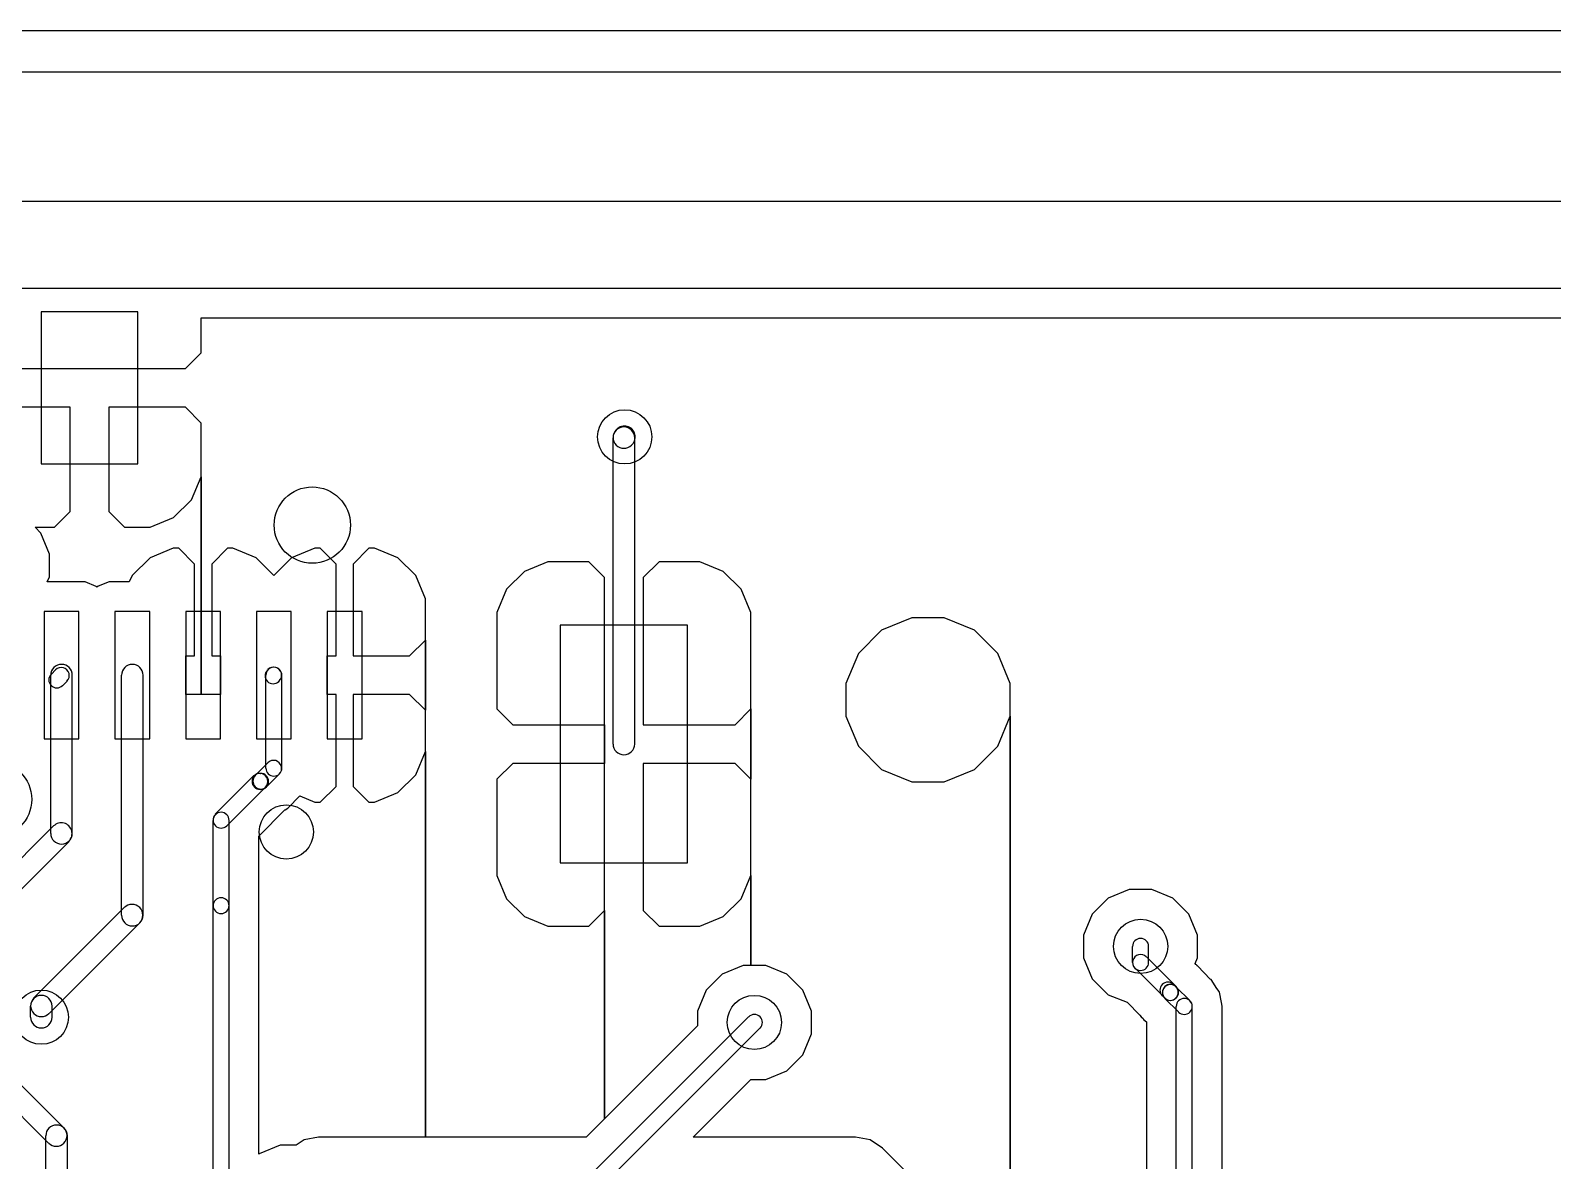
# Model space of a CAD drawing. Extents: x 32880 to 68030, y 27285 to 49782.
# Drawn here: x 56280 to 61785, y 45694 to 49782 of the extents above; entities that cross this region are included whole.
import ezdxf

# ---------------------------------------------------------------- set-up
doc = ezdxf.new("R2010")
doc.units = 0
doc.layers.add('BLACK', color=1, linetype='CONTINUOUS')

msp = doc.modelspace()

# ---------------------------------------------------------------- linework, layer by layer
at = {"layer": 'BLACK'}
for p, q in [((34455, 49782), (66455, 49782)), ((34455, 49632), (66455, 49632)), ((55455, 49164), (65055, 49164)), ((55455, 48850), (65055, 48850)), ((56318, 48764), (56318, 48214)), ((56668, 48764), (56318, 48764)), ((56668, 48214), (56668, 48764)), ((56897, 48719), (56897, 48742)), ((56897, 48742), (64945, 48742)), ((56897, 48719), (56897, 48742)), ((56897, 48742), (64945, 48742)), ((56897, 48616), (56897, 48719)), ((56897, 48616), (56897, 48719)), ((56840, 48559), (56897, 48616)), ((56840, 48559), (56897, 48616)), ((56146, 48559), (56393, 48559)), ((56146, 48559), (56393, 48559)), ((56393, 48559), (56423, 48559)), ((56393, 48559), (56423, 48559)), ((56423, 48559), (56563, 48559)), ((56423, 48559), (56563, 48559)), ((56563, 48559), (56593, 48559)), ((56563, 48559), (56593, 48559)), ((56593, 48559), (56840, 48559)), ((56593, 48559), (56840, 48559)), ((56423, 48419), (56146, 48419)), ((56423, 48419), (56146, 48419)), ((56423, 48042), (56423, 48419)), ((56423, 48042), (56423, 48419)), ((56840, 48419), (56563, 48419)), ((56563, 48419), (56563, 48042)), ((56840, 48419), (56563, 48419)), ((56563, 48419), (56563, 48042)), ((56897, 48362), (56840, 48419)), ((56897, 48362), (56840, 48419)), ((56897, 48259), (56897, 48362)), ((56897, 48259), (56897, 48362)), ((58398, 48337), (58401, 48340)), ((58387, 47201), (58387, 48309)), ((58453, 48282), (58456, 48285)), ((58465, 47201), (58465, 48309)), ((56897, 48168), (56897, 48259)), ((56897, 48168), (56897, 48259)), ((56318, 48214), (56668, 48214)), ((56862, 48084), (56897, 48168)), ((56862, 48084), (56897, 48168)), ((56897, 47380), (56897, 48168)), ((56897, 48168), (56897, 47380)), ((56897, 47380), (56897, 48168)), ((56897, 48168), (56897, 47380)), ((56797, 48020), (56862, 48084)), ((56797, 48020), (56862, 48084)), ((56366, 47985), (56423, 48042)), ((56366, 47985), (56423, 48042)), ((56563, 48042), (56620, 47985)), ((56563, 48042), (56620, 47985)), ((56713, 47985), (56797, 48020)), ((56713, 47985), (56797, 48020)), ((56317, 47964), (56296, 47985)), ((56296, 47985), (56366, 47985)), ((56317, 47964), (56296, 47985)), ((56296, 47985), (56366, 47985)), ((56348, 47888), (56317, 47964)), ((56348, 47888), (56317, 47964)), ((56620, 47985), (56713, 47985)), ((56620, 47985), (56713, 47985)), ((56796, 47909), (56712, 47874)), ((56796, 47909), (56712, 47874)), ((56816, 47909), (56796, 47909)), ((56816, 47909), (56796, 47909)), ((56873, 47852), (56816, 47909)), ((56873, 47852), (56816, 47909)), ((56992, 47909), (56935, 47852)), ((56992, 47909), (56935, 47852)), ((57012, 47909), (56992, 47909)), ((57012, 47909), (56992, 47909)), ((57096, 47874), (57012, 47909)), ((57096, 47874), (57012, 47909)), ((57308, 47909), (57224, 47874)), ((57308, 47909), (57224, 47874)), ((57328, 47909), (57308, 47909)), ((57328, 47909), (57308, 47909)), ((57385, 47852), (57328, 47909)), ((57385, 47852), (57328, 47909)), ((57504, 47909), (57447, 47852)), ((57504, 47909), (57447, 47852)), ((57524, 47909), (57504, 47909)), ((57524, 47909), (57504, 47909)), ((57608, 47874), (57524, 47909)), ((57608, 47874), (57524, 47909)), ((56348, 47806), (56348, 47888)), ((56348, 47806), (56348, 47888)), ((56712, 47874), (56647, 47810)), ((56712, 47874), (56647, 47810)), ((56873, 47520), (56873, 47852)), ((56873, 47520), (56873, 47852)), ((56935, 47852), (56935, 47520)), ((56935, 47852), (56935, 47520)), ((57160, 47811), (57096, 47874)), ((57160, 47811), (57096, 47874)), ((57224, 47874), (57160, 47811)), ((57224, 47874), (57160, 47811)), ((57385, 47520), (57385, 47852)), ((57385, 47520), (57385, 47852)), ((57447, 47852), (57447, 47520)), ((57447, 47852), (57447, 47520)), ((57673, 47810), (57608, 47874)), ((57673, 47810), (57608, 47874)), ((58151, 47860), (58067, 47825)), ((58151, 47860), (58067, 47825)), ((58299, 47860), (58151, 47860)), ((58299, 47860), (58151, 47860)), ((58356, 47803), (58299, 47860)), ((58356, 47803), (58299, 47860)), ((58553, 47860), (58496, 47803)), ((58553, 47860), (58496, 47803)), ((58701, 47860), (58553, 47860)), ((58701, 47860), (58553, 47860)), ((58785, 47825), (58701, 47860)), ((58785, 47825), (58701, 47860)), ((56340, 47788), (56348, 47806)), ((56340, 47788), (56348, 47806)), ((56434, 47788), (56340, 47788)), ((56434, 47788), (56340, 47788)), ((56477, 47788), (56434, 47788)), ((56477, 47788), (56434, 47788)), ((56517, 47771), (56477, 47788)), ((56517, 47771), (56477, 47788)), ((56564, 47788), (56524, 47772)), ((56564, 47788), (56524, 47772)), ((56637, 47788), (56564, 47788)), ((56637, 47788), (56564, 47788)), ((56647, 47810), (56637, 47788)), ((56647, 47810), (56637, 47788)), ((57708, 47726), (57673, 47810)), ((57708, 47726), (57673, 47810)), ((58067, 47825), (58002, 47761)), ((58067, 47825), (58002, 47761)), ((58356, 47271), (58356, 47803)), ((58356, 47271), (58356, 47803)), ((58496, 47803), (58496, 47271)), ((58496, 47803), (58496, 47271)), ((58850, 47761), (58785, 47825)), ((58850, 47761), (58785, 47825)), ((56520, 47768), (56517, 47771)), ((56520, 47768), (56517, 47771)), ((56524, 47772), (56520, 47768)), ((56524, 47772), (56520, 47768)), ((58002, 47761), (57967, 47677)), ((58002, 47761), (57967, 47677)), ((58885, 47677), (58850, 47761)), ((58885, 47677), (58850, 47761)), ((56455, 47680), (56329, 47680)), ((56329, 47680), (56329, 47220)), ((56455, 47220), (56455, 47680)), ((56711, 47680), (56585, 47680)), ((56585, 47680), (56585, 47220)), ((56711, 47220), (56711, 47680)), ((56967, 47680), (56841, 47680)), ((56841, 47680), (56841, 47220)), ((56967, 47220), (56967, 47680)), ((57223, 47680), (57097, 47680)), ((57097, 47680), (57097, 47220)), ((57223, 47220), (57223, 47680)), ((57479, 47680), (57353, 47680)), ((57353, 47680), (57353, 47220)), ((57479, 47220), (57479, 47680)), ((57708, 47635), (57708, 47726)), ((57708, 47635), (57708, 47726)), ((57708, 47577), (57708, 47635)), ((57708, 47577), (57708, 47635)), ((57967, 47677), (57967, 47586)), ((57967, 47677), (57967, 47586)), ((58196, 47631), (58196, 46771)), ((58656, 47631), (58196, 47631)), ((58656, 46771), (58656, 47631)), ((58885, 47586), (58885, 47677)), ((58885, 47586), (58885, 47677)), ((59467, 47658), (59358, 47613)), ((59467, 47658), (59358, 47613)), ((59585, 47658), (59467, 47658)), ((59585, 47658), (59467, 47658)), ((59694, 47613), (59585, 47658)), ((59694, 47613), (59585, 47658)), ((57651, 47520), (57708, 47577)), ((57651, 47520), (57708, 47577)), ((57708, 47323), (57708, 47577)), ((57708, 47577), (57708, 47323)), ((57708, 47323), (57708, 47577)), ((57708, 47577), (57708, 47323)), ((57967, 47586), (57967, 47328)), ((57967, 47586), (57967, 47328)), ((58885, 47328), (58885, 47586)), ((58885, 47328), (58885, 47586)), ((59358, 47613), (59274, 47529)), ((59358, 47613), (59274, 47529)), ((59778, 47529), (59694, 47613)), ((59778, 47529), (59694, 47613)), ((56841, 47380), (56841, 47520)), ((56841, 47520), (56873, 47520)), ((56841, 47380), (56841, 47520)), ((56841, 47520), (56873, 47520)), ((56935, 47520), (56967, 47520)), ((56935, 47520), (56967, 47520)), ((56967, 47520), (56967, 47380)), ((56967, 47520), (56967, 47380)), ((57353, 47380), (57353, 47520)), ((57353, 47520), (57385, 47520)), ((57353, 47380), (57353, 47520)), ((57353, 47520), (57385, 47520)), ((57447, 47520), (57651, 47520)), ((57447, 47520), (57651, 47520)), ((59274, 47529), (59229, 47420)), ((59274, 47529), (59229, 47420)), ((59823, 47420), (59778, 47529)), ((59823, 47420), (59778, 47529)), ((56354, 47453), (56371, 47470)), ((57136, 47468), (57139, 47471)), ((56353, 46878), (56353, 47450)), ((56395, 47412), (56412, 47429)), ((56431, 46878), (56431, 47450)), ((56609, 46582), (56609, 47450)), ((56687, 46582), (56687, 47450)), ((57131, 47114), (57131, 47450)), ((57177, 47427), (57180, 47430)), ((57189, 47114), (57189, 47450)), ((59229, 47420), (59229, 47302)), ((59229, 47420), (59229, 47302)), ((59823, 47302), (59823, 47420)), ((59823, 47302), (59823, 47420)), ((56873, 47380), (56841, 47380)), ((56873, 47380), (56841, 47380)), ((56897, 47380), (56873, 47380)), ((56897, 47380), (56873, 47380)), ((56935, 47380), (56897, 47380)), ((56935, 47380), (56897, 47380)), ((56967, 47380), (56935, 47380)), ((56967, 47380), (56935, 47380)), ((57385, 47380), (57353, 47380)), ((57385, 47380), (57353, 47380)), ((57385, 47048), (57385, 47380)), ((57385, 47048), (57385, 47380)), ((57651, 47380), (57447, 47380)), ((57447, 47380), (57447, 47048)), ((57651, 47380), (57447, 47380)), ((57447, 47380), (57447, 47048)), ((57708, 47323), (57651, 47380)), ((57708, 47323), (57651, 47380)), ((57708, 47265), (57708, 47323)), ((57708, 47265), (57708, 47323)), ((57967, 47328), (58024, 47271)), ((57967, 47328), (58024, 47271)), ((58828, 47271), (58885, 47328)), ((58828, 47271), (58885, 47328)), ((58885, 47074), (58885, 47328)), ((58885, 47328), (58885, 47074)), ((58885, 47074), (58885, 47328)), ((58885, 47328), (58885, 47074)), ((59229, 47302), (59274, 47193)), ((59229, 47302), (59274, 47193)), ((59778, 47193), (59823, 47302)), ((59778, 47193), (59823, 47302)), ((59823, 45277), (59823, 47302)), ((59823, 47302), (59823, 45277)), ((59823, 45277), (59823, 47302)), ((59823, 47302), (59823, 45277)), ((57708, 47174), (57708, 47265)), ((57708, 47174), (57708, 47265)), ((58024, 47271), (58356, 47271)), ((58024, 47271), (58356, 47271)), ((58356, 47131), (58356, 47271)), ((58356, 47271), (58356, 47131)), ((58356, 47131), (58356, 47271)), ((58356, 47271), (58356, 47131)), ((58496, 47271), (58828, 47271)), ((58496, 47271), (58828, 47271)), ((56329, 47220), (56455, 47220)), ((56585, 47220), (56711, 47220)), ((56841, 47220), (56967, 47220)), ((57097, 47220), (57223, 47220)), ((57353, 47220), (57479, 47220)), ((59274, 47193), (59358, 47109)), ((59274, 47193), (59358, 47109)), ((59694, 47109), (59778, 47193)), ((59694, 47109), (59778, 47193)), ((57092, 47087), (57139, 47134)), ((57673, 47090), (57708, 47174)), ((57673, 47090), (57708, 47174)), ((57708, 45779), (57708, 47174)), ((57708, 47174), (57708, 45779)), ((57708, 45779), (57708, 47174)), ((57708, 47174), (57708, 45779)), ((58024, 47131), (57967, 47074)), ((58024, 47131), (57967, 47074)), ((58356, 47131), (58024, 47131)), ((58356, 47131), (58024, 47131)), ((58356, 46599), (58356, 47131)), ((58356, 46599), (58356, 47131)), ((58828, 47131), (58496, 47131)), ((58496, 47131), (58496, 46599)), ((58828, 47131), (58496, 47131)), ((58496, 47131), (58496, 46599)), ((58885, 47074), (58828, 47131)), ((58885, 47074), (58828, 47131)), ((56948, 46947), (57088, 47087)), ((57110, 47095), (57112, 47095)), ((57133, 47046), (57180, 47093)), ((57608, 47026), (57673, 47090)), ((57608, 47026), (57673, 47090)), ((57967, 47074), (57967, 46816)), ((57967, 47074), (57967, 46816)), ((58885, 46816), (58885, 47074)), ((58885, 46816), (58885, 47074)), ((59358, 47109), (59467, 47064)), ((59358, 47109), (59467, 47064)), ((59585, 47064), (59694, 47109)), ((59585, 47064), (59694, 47109)), ((56990, 46905), (57130, 47045)), ((57110, 47037), (57112, 47037)), ((57328, 46991), (57385, 47048)), ((57328, 46991), (57385, 47048)), ((57447, 47048), (57504, 46991)), ((57447, 47048), (57504, 46991)), ((57524, 46991), (57608, 47026)), ((57524, 46991), (57608, 47026)), ((59467, 47064), (59585, 47064)), ((59467, 47064), (59585, 47064)), ((57106, 46868), (57200, 46963)), ((57106, 46868), (57200, 46963)), ((57200, 46963), (57201, 46963)), ((57200, 46963), (57201, 46963)), ((57201, 46963), (57210, 46969)), ((57201, 46963), (57210, 46969)), ((57210, 46969), (57254, 47014)), ((57210, 46969), (57254, 47014)), ((57254, 47014), (57308, 46991)), ((57254, 47014), (57308, 46991)), ((57308, 46991), (57328, 46991)), ((57308, 46991), (57328, 46991)), ((57504, 46991), (57524, 46991)), ((57504, 46991), (57524, 46991)), ((56940, 46617), (56940, 46925)), ((56998, 46617), (56998, 46925)), ((56035, 46577), (56363, 46905)), ((57106, 46616), (57106, 46868)), ((57106, 46616), (57106, 46868)), ((56091, 46521), (56419, 46849)), ((57967, 46816), (57967, 46725)), ((57967, 46816), (57967, 46725)), ((58885, 46725), (58885, 46816)), ((58885, 46725), (58885, 46816)), ((58196, 46771), (58656, 46771)), ((57967, 46725), (58002, 46641)), ((57967, 46725), (58002, 46641)), ((58850, 46641), (58885, 46725)), ((58850, 46641), (58885, 46725)), ((58885, 46400), (58885, 46725)), ((58885, 46725), (58885, 46400)), ((58885, 46400), (58885, 46725)), ((58885, 46725), (58885, 46400)), ((58002, 46641), (58067, 46577)), ((58002, 46641), (58067, 46577)), ((58785, 46577), (58850, 46641)), ((58785, 46577), (58850, 46641)), ((60178, 46644), (60120, 46586)), ((60178, 46644), (60120, 46586)), ((60254, 46675), (60178, 46644)), ((60254, 46675), (60178, 46644)), ((60336, 46675), (60254, 46675)), ((60336, 46675), (60254, 46675)), ((60412, 46644), (60336, 46675)), ((60412, 46644), (60336, 46675)), ((60470, 46586), (60412, 46644)), ((60470, 46586), (60412, 46644)), ((56619, 46610), (56291, 46282)), ((56940, 45388), (56940, 46616)), ((56998, 45388), (56998, 46616)), ((57106, 45718), (57106, 46616)), ((57106, 45718), (57106, 46616)), ((58067, 46577), (58151, 46542)), ((58067, 46577), (58151, 46542)), ((58299, 46542), (58356, 46599)), ((58299, 46542), (58356, 46599)), ((58356, 45846), (58356, 46599)), ((58356, 46599), (58356, 45846)), ((58356, 45846), (58356, 46599)), ((58356, 46599), (58356, 45846)), ((58496, 46599), (58553, 46542)), ((58496, 46599), (58553, 46542)), ((58701, 46542), (58785, 46577)), ((58701, 46542), (58785, 46577)), ((60120, 46586), (60089, 46510)), ((60120, 46586), (60089, 46510)), ((60501, 46510), (60470, 46586)), ((60501, 46510), (60470, 46586)), ((56675, 46554), (56347, 46226)), ((58151, 46542), (58299, 46542)), ((58151, 46542), (58299, 46542)), ((58553, 46542), (58701, 46542)), ((58553, 46542), (58701, 46542)), ((60089, 46510), (60089, 46428)), ((60089, 46510), (60089, 46428)), ((60266, 46411), (60266, 46469)), ((60324, 46411), (60324, 46469)), ((60501, 46428), (60501, 46510)), ((60501, 46428), (60501, 46510)), ((60089, 46428), (60120, 46352)), ((60089, 46428), (60120, 46352)), ((60423, 46324), (60316, 46431)), ((60492, 46407), (60501, 46428)), ((60492, 46407), (60501, 46428)), ((58781, 46369), (58723, 46311)), ((58781, 46369), (58723, 46311)), ((58857, 46400), (58781, 46369)), ((58857, 46400), (58781, 46369)), ((58885, 46400), (58857, 46400)), ((58885, 46400), (58857, 46400)), ((58939, 46400), (58885, 46400)), ((58939, 46400), (58885, 46400)), ((59015, 46369), (58939, 46400)), ((59015, 46369), (58939, 46400)), ((59073, 46311), (59015, 46369)), ((59073, 46311), (59015, 46369)), ((60382, 46283), (60275, 46390)), ((60495, 46404), (60492, 46407)), ((60495, 46404), (60492, 46407)), ((60497, 46402), (60495, 46404)), ((60497, 46402), (60495, 46404)), ((60500, 46400), (60497, 46402)), ((60500, 46400), (60497, 46402)), ((60500, 46399), (60500, 46400)), ((60500, 46399), (60500, 46400)), ((60502, 46397), (60500, 46399)), ((60502, 46397), (60500, 46399)), ((60547, 46351), (60502, 46397)), ((60547, 46351), (60502, 46397)), ((58723, 46311), (58692, 46235)), ((58723, 46311), (58692, 46235)), ((59104, 46235), (59073, 46311)), ((59104, 46235), (59073, 46311)), ((60120, 46352), (60178, 46294)), ((60120, 46352), (60178, 46294)), ((60414, 46332), (60423, 46323)), ((60424, 46322), (60473, 46273)), ((60550, 46349), (60547, 46351)), ((60550, 46349), (60547, 46351)), ((60571, 46317), (60550, 46349)), ((60571, 46317), (60550, 46349)), ((60579, 46306), (60571, 46317)), ((60579, 46306), (60571, 46317)), ((60580, 46304), (60579, 46306)), ((60580, 46304), (60579, 46306)), ((60587, 46266), (60580, 46304)), ((60587, 46266), (60580, 46304)), ((56280, 46213), (56280, 46253)), ((56358, 46213), (56358, 46253)), ((60178, 46294), (60246, 46267)), ((60178, 46294), (60246, 46267)), ((60246, 46267), (60292, 46220)), ((60246, 46267), (60292, 46220)), ((60373, 46291), (60382, 46282)), ((60383, 46281), (60432, 46232)), ((60424, 45212), (60424, 46252)), ((60482, 45212), (60482, 46252)), ((60590, 46253), (60587, 46266)), ((60590, 46253), (60587, 46266)), ((60590, 46252), (60589, 46253)), ((60589, 46253), (60590, 46253)), ((60590, 46252), (60589, 46253)), ((60589, 46253), (60590, 46253)), ((60590, 45570), (60590, 46252)), ((60590, 45570), (60590, 46252)), ((58877, 46214), (58326, 45663)), ((58692, 46235), (58692, 46182)), ((58692, 46235), (58692, 46182)), ((59104, 46153), (59104, 46235)), ((59104, 46153), (59104, 46235)), ((60292, 46220), (60297, 46214)), ((60292, 46220), (60297, 46214)), ((60297, 46214), (60304, 46208)), ((60297, 46214), (60304, 46208)), ((60304, 46208), (60306, 46205)), ((60304, 46208), (60306, 46205)), ((60306, 46205), (60316, 46196)), ((60306, 46205), (60316, 46196)), ((60316, 46196), (60316, 45285)), ((60316, 46196), (60316, 45285)), ((58692, 46182), (58356, 45846)), ((58692, 46182), (58356, 45846)), ((58918, 46173), (58367, 45622)), ((59073, 46077), (59104, 46153)), ((59073, 46077), (59104, 46153)), ((56400, 45813), (56091, 46122)), ((56345, 45758), (56036, 46067)), ((59015, 46019), (59073, 46077)), ((59015, 46019), (59073, 46077)), ((58676, 45779), (58885, 45988)), ((58676, 45779), (58885, 45988)), ((58885, 45988), (58939, 45988)), ((58885, 45988), (58939, 45988)), ((58939, 45988), (59015, 46019)), ((58939, 45988), (59015, 46019)), ((58356, 45846), (58289, 45779)), ((58356, 45846), (58289, 45779)), ((56335, 44978), (56335, 45784)), ((56413, 44978), (56413, 45784)), ((57270, 45769), (57241, 45750)), ((57270, 45769), (57241, 45750)), ((57322, 45779), (57270, 45769)), ((57322, 45779), (57270, 45769)), ((57708, 45779), (57322, 45779)), ((57708, 45779), (57322, 45779)), ((58189, 45779), (57708, 45779)), ((58189, 45779), (57708, 45779)), ((58287, 45779), (58189, 45779)), ((58287, 45779), (58189, 45779)), ((58288, 45779), (58287, 45779)), ((58288, 45779), (58287, 45779)), ((58289, 45779), (58288, 45779)), ((58289, 45779), (58288, 45779)), ((59264, 45779), (58676, 45779)), ((59264, 45779), (58676, 45779)), ((59317, 45769), (59264, 45779)), ((59317, 45769), (59264, 45779)), ((59361, 45739), (59317, 45769)), ((59361, 45739), (59317, 45769)), ((57107, 45719), (57106, 45718)), ((57107, 45719), (57106, 45718)), ((57183, 45750), (57107, 45719)), ((57183, 45750), (57107, 45719)), ((57241, 45750), (57183, 45750)), ((57241, 45750), (57183, 45750)), ((59823, 45277), (59361, 45739)), ((59823, 45277), (59361, 45739))]:
    msp.add_line(p, q, dxfattribs=at)
for centre, radius in [((58429, 48312), 98), ((57299, 47993), 138), ((56146, 47001), 138), ((57205, 46883), 98), ((60295, 46469), 98), ((56319, 46213), 98), ((58898, 46194), 98)]:
    msp.add_circle(centre, radius, dxfattribs=at)
for centre, radius, start, end in [((58426, 48309), 39, 360, 540), ((58428, 48312), 39, 315, 495), ((58426, 48310), 39, 135, 315), ((56392, 47450), 39, 360, 540), ((56391, 47449), 29, 315, 495), ((56648, 47450), 39, 360, 540), ((57157, 47448), 29, 135, 315), ((57160, 47450), 29, 360, 540), ((57159, 47450), 29, 315, 495), ((56375, 47433), 29, 135, 315), ((58426, 47201), 39, 180, 360), ((57159, 47113), 29, 315, 495), ((57110, 47066), 29, 90, 270), ((57113, 47067), 29, 135, 315), ((57109, 47066), 29, 315, 495), ((57112, 47066), 29, 270, 450), ((57160, 47114), 29, 180, 360), ((56391, 46877), 39, 315, 495), ((56969, 46925), 29, 360, 540), ((56969, 46926), 29, 135, 315), ((56392, 46878), 39, 180, 360), ((56969, 46616), 29, 360, 540), ((56648, 46582), 39, 180, 360), ((56647, 46582), 39, -45, 135), ((56969, 46617), 29, 180, 360), ((60295, 46469), 29, 360, 540), ((60295, 46411), 29, 405, 585), ((60295, 46411), 29, 180, 360), ((60394, 46311), 29, 45, 225), ((60403, 46303), 29, 360, 540), ((60403, 46302), 29, 45, 225), ((60403, 46303), 29, 180, 360), ((60402, 46303), 29, 225, 405), ((60403, 46303), 29, 225, 405), ((56319, 46253), 39, 360, 540), ((56319, 46254), 39, 135, 315), ((60453, 46252), 29, 360, 540), ((60453, 46252), 29, 225, 405), ((56319, 46213), 39, 180, 360), ((58898, 46194), 29, -45, 135), ((56374, 45784), 39, 360, 540), ((56373, 45785), 39, 225, 405)]:
    msp.add_arc(centre, radius, start, end, dxfattribs=at)

doc.saveas('drawing.dxf')
